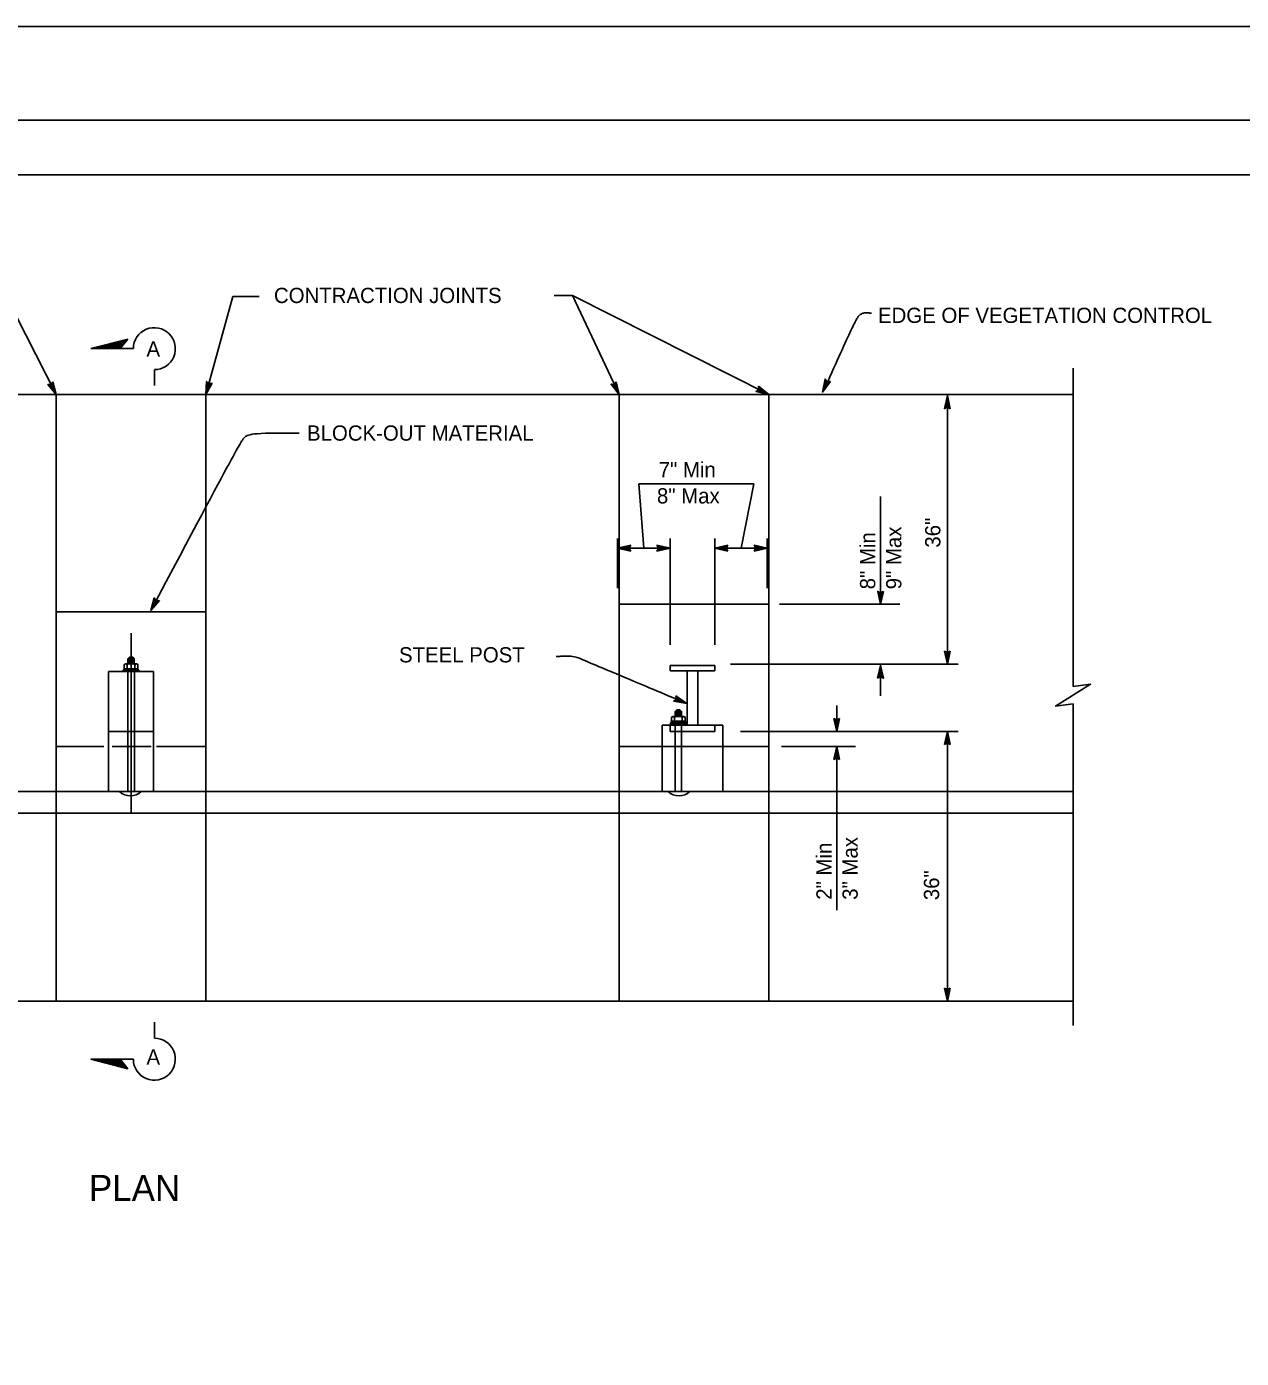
# Model space of a CAD drawing. Extents: x -893 to 867, y -474 to 712.
# Drawn here: x -323 to 235, y 101 to 712 of the extents above; entities that cross this region are included whole.
import ezdxf

# ---------------------------------------------------------------- set-up
doc = ezdxf.new("R2010")
doc.units = 0
for name, color, linetype in [('10 Sheet Format', 7, 'Continuous'), ('22 Misc Cnst Det', 7, 'Continuous'), ('56 Stage 3 Anno', 7, 'Continuous'), ('57 Undefined', 7, 'Continuous'), ('60 Nongeo Data', 7, 'Continuous')]:
    doc.layers.add(name, color=color, linetype=linetype)

msp = doc.modelspace()

# ---------------------------------------------------------------- linework, layer by layer
at = {"layer": '10 Sheet Format'}
msp.add_line((-813.45, 643.96), (811.55, 643.96), dxfattribs=at)
for points in [[(-893.46, -474.04), (866.54, -474.04), (866.54, 711.96), (-893.46, 711.96)], [(-863.43, 668.96), (836.57, 668.96), (836.57, -431.04), (-863.43, -431.04)], [(-863.43, 668.96), (836.57, 668.96), (836.57, -431.04), (-863.43, -431.04)]]:
    msp.add_lwpolyline(points, close=True, dxfattribs=at)
at = {"layer": '22 Misc Cnst Det'}
for p, q in [((-293.68, 564.12), (-276.63, 568.46)), ((-274.15, 564.12), (-293.68, 564.12)), ((-292.28, 564.12), (-276.99, 568.01)), ((-290.88, 564.12), (-277.36, 567.56)), ((-289.48, 564.12), (-277.72, 567.11)), ((-288.07, 564.12), (-278.09, 566.66)), ((-286.67, 564.12), (-278.45, 566.21)), ((-285.27, 564.12), (-278.82, 565.76)), ((-283.87, 564.12), (-279.18, 565.31)), ((-282.46, 564.12), (-279.55, 564.86)), ((-281.06, 564.12), (-279.91, 564.41)), ((-280.15, 564.12), (-276.63, 568.46)), ((-264.5, 554.47), (-264.5, 547.14)), ((-264.5, 247.57), (-264.5, 254.9)), ((-293.68, 237.92), (-276.63, 233.57)), ((-274.15, 237.92), (-293.68, 237.92)), ((-292.28, 237.92), (-276.99, 234.03)), ((-290.88, 237.92), (-277.36, 234.48)), ((-289.48, 237.92), (-277.72, 234.93)), ((-288.07, 237.92), (-278.09, 235.38)), ((-286.67, 237.92), (-278.45, 235.83)), ((-285.27, 237.92), (-278.82, 236.28)), ((-283.87, 237.92), (-279.18, 236.73)), ((-282.46, 237.92), (-279.55, 237.18)), ((-281.06, 237.92), (-279.91, 237.63)), ((-280.15, 237.92), (-276.63, 233.57))]:
    msp.add_line(p, q, dxfattribs=at)
for centre, start, end in [((-264.5, 564.12), 269.99947, 179.99996), ((-264.5, 237.92), 180.00004, 90.00053)]:
    msp.add_arc(centre, 9.64, start, end, dxfattribs=at)
at = {"layer": '56 Stage 3 Anno'}
for p, q in [((-332.91, 588.84), (-309.54, 543.01)), ((-228.41, 588.04), (-240.8, 543.01)), ((-228.41, 588.04), (-216.32, 588.04)), ((-80.99, 588.59), (-72.44, 588.59)), ((-72.44, 588.59), (-51.08, 543.01)), ((-72.44, 588.59), (17.66, 543.01)), ((42.3, 544.16), (42.3, 544.16)), ((43.52, 550.19), (43.52, 550.19)), ((45.96, 549.1), (45.96, 549.1)), ((99.64, 542.54), (98.31, 536.54)), ((99.63, 541.15), (98.66, 536.77)), ((99.64, 539.78), (99.01, 536.95)), ((99.64, 538.4), (99.37, 537.19)), ((99.64, 419.28), (99.64, 543.01)), ((100.98, 536.54), (99.64, 542.54)), ((99.64, 542.54), (99.64, 542.54)), ((100.62, 536.76), (99.64, 541.16)), ((100.26, 536.99), (99.64, 539.78)), ((99.91, 537.17), (99.64, 538.4)), ((98.31, 536.54), (99.64, 537.34)), ((98.31, 536.54), (98.31, 536.54)), ((99.64, 537.34), (100.98, 536.54)), ((100.98, 536.54), (100.98, 536.54)), ((10.77, 502.07), (-42, 502.07)), ((-42, 502.07), (-39.75, 472.54)), ((10.77, 502.07), (4.93, 472.54)), ((68.94, 446.8), (68.94, 496.28)), ((-51.78, 454.22), (-51.78, 477)), ((-27.72, 428.13), (-27.72, 477)), ((-7.1, 428.13), (-7.1, 477)), ((16.96, 454.22), (16.96, 477)), ((-51.78, 472.54), (-45.78, 473.87)), ((-45.78, 471.2), (-51.78, 472.54)), ((-51.78, 472.54), (-51.78, 472.54)), ((-27.72, 472.54), (-51.78, 472.54)), ((-46, 471.56), (-50.4, 472.54)), ((-50.39, 472.55), (-46.01, 473.51)), ((-49.02, 472.54), (-46.19, 473.17)), ((-46.23, 471.92), (-49.02, 472.54)), ((-47.63, 472.54), (-46.43, 472.81)), ((-46.41, 472.26), (-47.63, 472.54)), ((-45.78, 473.87), (-46.58, 472.54)), ((-46.58, 472.54), (-45.78, 471.2)), ((-45.78, 473.87), (-45.78, 473.87)), ((-45.78, 471.2), (-45.78, 471.2)), ((-33.72, 473.88), (-33.72, 473.88)), ((-33.72, 471.21), (-33.72, 471.21)), ((-27.72, 472.54), (-27.72, 472.54)), ((-7.1, 472.54), (-1.1, 473.87)), ((-1.1, 471.2), (-7.1, 472.54)), ((-7.1, 472.54), (-7.1, 472.54)), ((16.96, 472.54), (-7.1, 472.54)), ((-1.32, 471.56), (-5.72, 472.54)), ((-5.71, 472.55), (-1.34, 473.51)), ((-4.34, 472.54), (-1.51, 473.17)), ((-1.55, 471.92), (-4.34, 472.54)), ((-2.96, 472.54), (-1.75, 472.81)), ((-1.73, 472.26), (-2.96, 472.54)), ((-1.1, 473.87), (-1.9, 472.54)), ((-1.9, 472.54), (-1.1, 471.2)), ((-1.1, 473.87), (-1.1, 473.87)), ((-1.1, 471.2), (-1.1, 471.2)), ((10.96, 473.88), (10.96, 473.88)), ((10.96, 471.21), (10.96, 471.21)), ((16.96, 472.54), (16.96, 472.54)), ((22.52, 446.77), (77.78, 446.77)), ((23.52, 446.77), (74.92, 446.77)), ((23.52, 446.77), (74.92, 446.77)), ((-275.19, 433.54), (-275.19, 409.61)), ((-275.19, 422.42), (-275.19, 350.93)), ((99.64, 424.48), (98.3, 425.28)), ((98.3, 425.28), (98.3, 425.28)), ((98.3, 425.28), (99.64, 419.28)), ((98.65, 425.06), (99.63, 420.66)), ((99.01, 424.83), (99.63, 422.04)), ((99.36, 424.65), (99.63, 423.42)), ((99.63, 422.04), (100.26, 424.86)), ((99.63, 423.42), (99.9, 424.63)), ((99.64, 419.28), (100.97, 425.28)), ((100.97, 425.28), (99.64, 424.48)), ((99.64, 420.67), (100.61, 425.04)), ((100.97, 425.28), (100.97, 425.28)), ((0, 419.28), (104.6, 419.28)), ((23.52, 419.28), (74.92, 419.28)), ((23.52, 419.28), (74.92, 419.28)), ((68.94, 404.74), (68.94, 418.74)), ((99.64, 419.28), (99.64, 419.28)), ((-275.19, 407.53), (-275.19, 404.29)), ((-275.19, 401.46), (-275.19, 375.95)), ((48.84, 388.36), (48.84, 400.31)), ((48.84, 393.56), (47.5, 394.36)), ((47.5, 394.36), (47.5, 394.36)), ((47.5, 394.36), (48.84, 388.36)), ((47.86, 394.14), (48.84, 389.73)), ((48.22, 393.9), (48.84, 391.12)), ((48.57, 393.73), (48.84, 392.5)), ((48.84, 388.36), (50.17, 394.36)), ((50.17, 394.36), (48.84, 393.56)), ((48.84, 391.12), (49.47, 393.94)), ((48.84, 392.5), (49.11, 393.71)), ((48.85, 389.75), (49.82, 394.12)), ((50.17, 394.36), (50.17, 394.36)), ((4.67, 388.34), (104.6, 388.34)), ((23.52, 388.34), (74.92, 388.34)), ((23.52, 388.34), (74.92, 388.34)), ((48.84, 388.36), (48.84, 388.36)), ((99.64, 388.36), (98.31, 382.35)), ((99.63, 386.96), (98.66, 382.59)), ((99.64, 385.59), (99.01, 382.77)), ((100.98, 382.36), (99.64, 388.36)), ((99.64, 388.36), (99.64, 388.36)), ((99.64, 264.61), (99.64, 388.34)), ((100.62, 382.57), (99.64, 386.98)), ((100.26, 382.81), (99.64, 385.59)), ((23.52, 381.47), (57.42, 381.47)), ((23.52, 381.47), (57.42, 381.47)), ((23.52, 381.47), (56.03, 381.47)), ((48.84, 381.48), (47.51, 375.48)), ((48.84, 380.09), (47.87, 375.71)), ((50.18, 375.48), (48.84, 381.48)), ((48.84, 381.48), (48.84, 381.48)), ((48.84, 306.3), (48.84, 381.47)), ((49.83, 375.7), (48.84, 380.1)), ((98.31, 382.36), (99.64, 383.16)), ((98.31, 382.36), (98.31, 382.36)), ((99.64, 384.21), (99.37, 383)), ((99.91, 382.98), (99.64, 384.21)), ((99.64, 383.16), (100.98, 382.36)), ((100.98, 382.36), (100.98, 382.36)), ((-275.19, 373.11), (-275.19, 369.67)), ((47.51, 375.48), (48.84, 376.28)), ((47.51, 375.48), (47.51, 375.48)), ((48.85, 378.72), (48.22, 375.89)), ((48.85, 377.34), (48.58, 376.13)), ((48.84, 376.28), (50.18, 375.48)), ((49.47, 375.93), (48.85, 378.72)), ((49.12, 376.11), (48.85, 377.34)), ((50.18, 375.48), (50.18, 375.48)), ((99.64, 269.81), (98.3, 270.61)), ((98.3, 270.61), (98.3, 270.61)), ((98.3, 270.61), (99.64, 264.61)), ((98.65, 270.4), (99.63, 265.99)), ((99.01, 270.16), (99.63, 267.37)), ((99.36, 269.98), (99.63, 268.76)), ((99.63, 267.37), (100.26, 270.2)), ((99.63, 268.76), (99.9, 269.96)), ((99.64, 264.61), (100.97, 270.61)), ((100.97, 270.61), (99.64, 269.81)), ((99.64, 266), (100.61, 270.38)), ((100.97, 270.61), (100.97, 270.61)), ((99.64, 264.61), (99.64, 264.61))]:
    msp.add_line(p, q, dxfattribs=at)
for points in [[(-311.05, 548.87), (-309.54, 543.01), (-313.39, 547.68), (-312.99, 547.65), (-310.17, 544.23), (-311.27, 548.52), (-311.48, 548.18), (-310.78, 545.43), (-312.58, 547.62), (-312.17, 547.59), (-311.39, 546.64), (-311.7, 547.84), (-311.87, 547.57), (-313.39, 547.68), (-311.87, 547.57)], [(-237.96, 548.35), (-240.8, 543.01), (-240.5, 549.05), (-240.22, 548.76), (-240.44, 544.33), (-238.36, 548.24), (-238.75, 548.14), (-240.08, 545.63), (-239.94, 548.46), (-239.66, 548.16), (-239.72, 546.94), (-239.14, 548.03), (-239.44, 547.94), (-240.5, 549.05), (-239.44, 547.94)], [(-52.39, 548.92), (-51.08, 543.01), (-54.77, 547.8), (-54.36, 547.76), (-51.66, 544.25), (-52.62, 548.58), (-52.84, 548.24), (-52.23, 545.47), (-53.96, 547.72), (-53.55, 547.67), (-52.8, 546.7), (-53.07, 547.9), (-53.25, 547.64), (-54.77, 547.8), (-53.25, 547.64)], [(12.98, 546.85), (17.66, 543.01), (11.8, 544.51), (12.14, 544.72), (16.44, 543.62), (13.01, 546.45), (13.04, 546.04), (15.23, 544.24), (12.49, 544.94), (12.83, 545.16), (14.02, 544.85), (13.07, 545.63), (13.09, 545.32), (11.8, 544.51), (13.09, 545.32)], [(45.96, 549.1), (42.3, 544.16), (43.52, 550.19), (43.76, 549.85), (42.86, 545.43), (45.55, 549.05), (45.14, 549), (43.43, 546.69), (44, 549.51), (44.23, 549.17), (43.99, 547.95), (44.73, 548.95), (44.41, 548.92), (43.52, 550.19), (44.41, 548.92)], [(-33.72, 473.88), (-27.72, 472.54), (-33.72, 471.21), (-33.51, 471.57), (-29.11, 472.54), (-33.51, 473.53), (-33.3, 473.17), (-30.48, 472.54), (-33.3, 471.92), (-33.08, 472.28), (-31.87, 472.55), (-33.09, 472.82), (-32.92, 472.54), (-33.72, 471.21), (-32.92, 472.54)], [(10.96, 473.88), (16.96, 472.54), (10.95, 471.21), (11.17, 471.57), (15.56, 472.54), (11.17, 473.53), (11.38, 473.17), (14.19, 472.54), (11.38, 471.92), (11.6, 472.28), (12.81, 472.55), (11.59, 472.82), (11.76, 472.54), (10.95, 471.21), (11.76, 472.54)], [(70.26, 452.71), (68.94, 446.8), (67.63, 452.71), (67.98, 452.5), (68.93, 448.17), (69.91, 452.5), (69.56, 452.29), (68.94, 449.52), (68.33, 452.29), (68.67, 452.08), (68.94, 450.88), (69.21, 452.08), (68.94, 451.92), (67.63, 452.71), (68.94, 451.92)], [(-262.21, 448.46), (-266.14, 443.86), (-264.53, 449.7), (-264.32, 449.35), (-265.5, 445.08), (-262.62, 448.44), (-263.02, 448.42), (-264.86, 446.27), (-264.11, 449), (-263.9, 448.65), (-264.23, 447.47), (-263.43, 448.4), (-263.74, 448.39), (-264.53, 449.7), (-263.74, 448.39)], [(67.62, 412.83), (68.94, 418.74), (70.25, 412.83), (69.9, 413.04), (68.94, 417.37), (67.97, 413.04), (68.32, 413.25), (68.93, 416.02), (69.55, 413.25), (69.2, 413.46), (68.93, 414.66), (68.67, 413.46), (68.94, 413.62), (70.25, 412.83), (68.94, 413.62)], [(-25, 404.73), (-20.06, 401.23), (-26.01, 402.31), (-25.69, 402.55), (-21.33, 401.75), (-24.94, 404.33), (-24.88, 403.92), (-22.57, 402.28), (-25.36, 402.79), (-25.03, 403.03), (-23.82, 402.81), (-24.83, 403.52), (-24.78, 403.21), (-26.01, 402.31), (-24.78, 403.21)]]:
    msp.add_lwpolyline(points, close=True, dxfattribs=at)
for points, degree in [([(44.88, 549.31), (57.45, 577.67), (60.16, 580.38), (62.63, 580.63), (64.85, 580.38)], 2), ([(-266.14, 443.86), (-226.13, 519.36), (-223.16, 523.94), (-220.41, 525.59), (-197.97, 525.31)], 3), ([(-20.06, 401.23), (-63.29, 419.36), (-68.5, 421.65), (-71.24, 422.75), (-75.59, 423.08), (-79.94, 422.75)], 2)]:
    msp.add_open_spline(points, degree=degree, dxfattribs=at)
at = {"layer": '60 Nongeo Data'}
for p, q in [((157.36, 409.03), (157.36, 555.17)), ((157.36, 543.01), (-690.57, 543.01)), ((-309.54, 443.34), (-309.54, 543.01)), ((-240.8, 443.34), (-240.8, 543.01)), ((-51.08, 443.34), (-51.08, 543.01)), ((17.66, 443.34), (17.66, 543.01)), ((17.66, 446.77), (-51.08, 446.77)), ((-51.08, 381.47), (-51.08, 446.77)), ((17.66, 381.47), (17.66, 446.77)), ((-240.8, 443.34), (-309.54, 443.34)), ((-309.54, 381.47), (-309.54, 443.34)), ((-240.8, 381.47), (-240.8, 443.34)), ((-276.66, 421.68), (-275.93, 422.42)), ((-274.45, 422.42), (-275.93, 422.42)), ((-273.72, 421.68), (-274.45, 422.42)), ((-285.5, 415.86), (-264.88, 415.86)), ((-285.5, 360.86), (-285.5, 415.86)), ((-278.49, 416.66), (-278.49, 417.03)), ((-278.49, 417.03), (-271.86, 417.03)), ((-271.86, 416.66), (-278.49, 416.66)), ((-278.31, 417.2), (-278.31, 418.77)), ((-272.07, 417.2), (-278.31, 417.2)), ((-272.72, 419.43), (-277.65, 419.43)), ((-276.97, 417.2), (-276.97, 418.85)), ((-276.69, 360.83), (-276.69, 415.87)), ((-273.72, 421.68), (-276.66, 421.68)), ((-276.66, 419.47), (-276.66, 421.68)), ((-276.66, 420.58), (-273.84, 420.58)), ((-273.72, 419.47), (-276.66, 419.47)), ((-274.18, 421.03), (-276.3, 421.03)), ((-274.18, 420.09), (-276.3, 420.09)), ((-273.72, 419.47), (-273.72, 421.68)), ((-273.69, 360.86), (-273.69, 415.86)), ((-273.41, 418.76), (-273.41, 417.2)), ((-272.07, 417.2), (-272.07, 418.8)), ((-271.86, 417.03), (-271.86, 416.66)), ((-264.88, 360.86), (-264.88, 415.86)), ((-27.72, 418.68), (-7.1, 418.68)), ((-27.72, 416.15), (-7.1, 416.15)), ((-27.67, 416.15), (-27.67, 418.64)), ((-19.84, 391.31), (-19.84, 416.15)), ((-14.93, 391.31), (-14.93, 416.15)), ((-7.1, 416.15), (-7.1, 418.64)), ((-25.36, 397.54), (-24.63, 398.28)), ((-25.36, 397.54), (-22.42, 397.54)), ((-25.36, 395.33), (-25.36, 397.54)), ((-24.63, 398.28), (-23.15, 398.28)), ((-22.42, 397.54), (-23.15, 398.28)), ((-22.42, 395.33), (-22.42, 397.54)), ((157.36, 253.37), (157.36, 401.03)), ((-27.58, 391.31), (-31.32, 391.31)), ((-31.32, 360.86), (-31.32, 391.31)), ((-27.72, 388.36), (-27.72, 391.32)), ((-27.72, 391.31), (-7.1, 391.31)), ((-27.72, 391.31), (-7.1, 391.31)), ((-20.59, 392.89), (-27.22, 392.89)), ((-27.22, 392.89), (-27.22, 392.52)), ((-27.22, 392.52), (-20.59, 392.52)), ((-27.01, 393.05), (-27.01, 394.66)), ((-27.01, 393.05), (-20.77, 393.05)), ((-26.37, 395.28), (-21.43, 395.28)), ((-25.68, 394.61), (-25.68, 393.05)), ((-25.39, 360.86), (-25.39, 391.71)), ((-25.36, 395.33), (-22.42, 395.33)), ((-22.42, 396.43), (-25.24, 396.43)), ((-24.9, 396.89), (-22.78, 396.89)), ((-24.9, 395.95), (-22.78, 395.95)), ((-22.39, 360.83), (-22.39, 391.71)), ((-22.11, 393.05), (-22.11, 394.71)), ((-20.77, 393.05), (-20.77, 394.62)), ((-20.59, 392.52), (-20.59, 392.89)), ((-7.25, 391.31), (-3.5, 391.31)), ((-7.1, 388.36), (-7.1, 391.31)), ((-3.5, 360.86), (-3.5, 391.31)), ((-285.5, 388.36), (-264.88, 388.36)), ((-27.72, 388.36), (-7.1, 388.36)), ((-309.54, 381.47), (-287.76, 381.47)), ((-309.54, 381.47), (-309.54, 264.61)), ((-283.87, 381.47), (-265.99, 381.47)), ((-263.58, 381.47), (-240.8, 381.47)), ((-240.8, 381.47), (-240.8, 264.61)), ((-51.08, 381.47), (-5.61, 381.47)), ((-51.08, 381.47), (-51.08, 264.61)), ((-6.67, 381.47), (17.66, 381.47)), ((17.66, 381.47), (17.66, 264.61)), ((-690.57, 360.86), (157.36, 360.86)), ((-690.57, 350.86), (157.36, 350.86)), ((-690.57, 264.61), (157.36, 264.61))]:
    msp.add_line(p, q, dxfattribs=at)
for points in [[(-278.87, 415.86), (-271.51, 415.86), (-271.51, 416.38), (-278.87, 416.38)], [(-20.21, 391.71), (-27.57, 391.71), (-27.57, 392.24), (-20.21, 392.24)]]:
    msp.add_lwpolyline(points, close=True, dxfattribs=at)
msp.add_lwpolyline([(157.36, 409.03), (165.36, 410.03), (149.36, 400.03), (157.36, 401.03)], dxfattribs=at)
for centre, radius, start, end in [((-277.64, 418.76), 0.669, 8.21254, 179.27763), ((-276.3, 418.75), 0.669, 91.89764, 179.50043), ((-274.08, 418.76), 0.669, 359.60154, 87.07322), ((-272.74, 418.76), 0.669, 3.6172, 175.19515), ((-26.34, 394.61), 0.669, 4.80485, 176.3828), ((-25.01, 394.61), 0.669, 92.92678, 180.39846), ((-22.79, 394.61), 0.669, 0.49957, 88.10236), ((-21.44, 394.61), 0.669, 0.72237, 171.78746), ((-275.51, 366.04), 7.22, 226.54427, 313.77544), ((-23.57, 366.04), 7.22, 226.22456, 313.45573)]:
    msp.add_arc(centre, radius, start, end, dxfattribs=at)

# ---------------------------------------------------------------- texts
at = {"layer": '56 Stage 3 Anno'}
for p in [(-268.12, 560.52), (-268.12, 235.44)]:
    msp.add_text('A', height=7, dxfattribs=at).set_placement(p)
at = {"layer": '57 Undefined'}
for s, height, p in [('CONTRACTION JOINTS', 7, (-209.58, 585.06)), ('EDGE OF VEGETATION CONTROL', 7, (67.78, 575.92)), ('BLOCK-OUT MATERIAL', 7, (-194.4, 521.88)), ('7" Min', 7, (-32.93, 505.05)), ('8" Max', 7, (-33.72, 493.05)), ('STEEL POST', 7, (-152.17, 420.08)), ('PLAN', 12, (-294.55, 172.81))]:
    msp.add_text(s, height=height, dxfattribs=at).set_placement(p)
for s, p in [('36"', (96.43, 472.77)), ('8" Min', (66.52, 453.63)), ('9" Max', (78.52, 453.63)), ('2" Min', (46.47, 311.12)), ('3" Max', (58.47, 311.12)), ('36"', (95.85, 310.92))]:
    msp.add_text(s, height=7, rotation=90, dxfattribs=at).set_placement(p)

doc.saveas('drawing.dxf')
